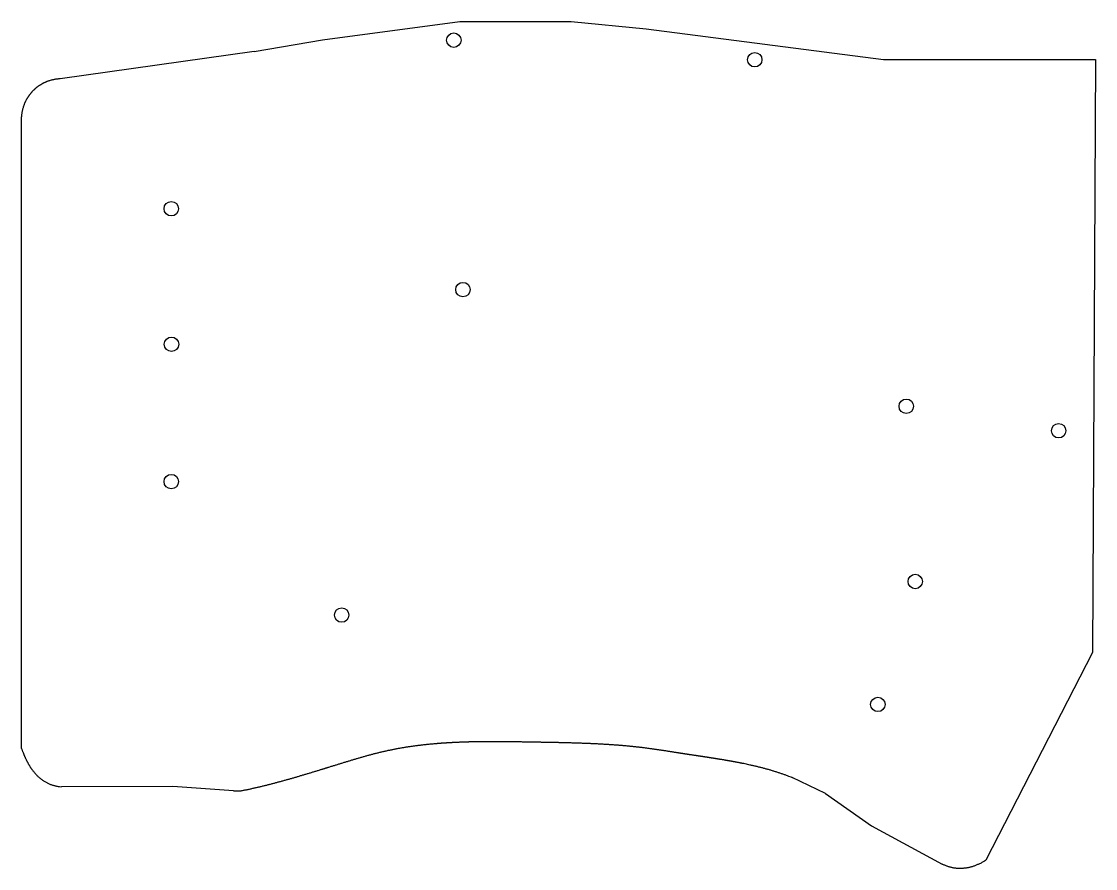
# Model space of a CAD drawing. Extents: x 423 to 557, y -177 to -71.
import ezdxf

# ---------------------------------------------------------------- set-up
doc = ezdxf.new("R2010")
doc.units = 0
doc.layers.add('BLACK', color=7, linetype='CONTINUOUS')

msp = doc.modelspace()

# ---------------------------------------------------------------- linework, layer by layer
at = {"layer": 'BLACK', "linetype": 'CONTINUOUS'}
for p, q in [((460.085, -73.200444), (477.25, -70.930445)), ((477.25, -70.930445), (491.15, -70.930445)), ((491.15, -70.930445), (500.51, -71.840445)), ((500.51, -71.840445), (530.13, -75.670445)), ((451.56, -74.660445), (460.085, -73.200444)), ((451.56, -74.660445), (427.354036, -78.095213)), ((530.13, -75.670445), (556.57, -75.670445)), ((556.57, -75.670445), (556.18, -149.690445)), ((424.594972, -79.047189), (424.553108, -79.078284)), ((424.637406, -79.017022), (424.594972, -79.047189)), ((424.67984, -78.986855), (424.637406, -79.017022)), ((424.722813, -78.957632), (424.67984, -78.986855)), ((424.765786, -78.928409), (424.722813, -78.957632)), ((424.809266, -78.900143), (424.765786, -78.928409)), ((424.852746, -78.871877), (424.809266, -78.900143)), ((424.896702, -78.84458), (424.852746, -78.871877)), ((424.940658, -78.817283), (424.896702, -78.84458)), ((424.985059, -78.790966), (424.940658, -78.817283)), ((425.029459, -78.764649), (424.985059, -78.790966)), ((425.074271, -78.739322), (425.029459, -78.764649)), ((425.119083, -78.713995), (425.074271, -78.739322)), ((425.164275, -78.689665), (425.119083, -78.713995)), ((425.209466, -78.665336), (425.164275, -78.689665)), ((425.255005, -78.64201), (425.209466, -78.665336)), ((425.300543, -78.618685), (425.255005, -78.64201)), ((425.346396, -78.596369), (425.300543, -78.618685)), ((425.392249, -78.574053), (425.346396, -78.596369)), ((425.438385, -78.55275), (425.392249, -78.574053)), ((425.48452, -78.531448), (425.438385, -78.55275)), ((425.530905, -78.511161), (425.48452, -78.531448)), ((425.577289, -78.490875), (425.530905, -78.511161)), ((425.623892, -78.471605), (425.577289, -78.490875)), ((425.670494, -78.452336), (425.623892, -78.471605)), ((425.717282, -78.434084), (425.670494, -78.452336)), ((425.764069, -78.415832), (425.717282, -78.434084)), ((425.811011, -78.398596), (425.764069, -78.415832)), ((425.857952, -78.38136), (425.811011, -78.398596)), ((425.95208, -78.348915), (425.857952, -78.38136)), ((426.046391, -78.318489), (425.95208, -78.348915)), ((426.140823, -78.290072), (426.046391, -78.318489)), ((426.235318, -78.263652), (426.140823, -78.290072)), ((426.329815, -78.239215), (426.235318, -78.263652)), ((426.424258, -78.216744), (426.329815, -78.239215)), ((426.518591, -78.19622), (426.424258, -78.216744)), ((426.612757, -78.177624), (426.518591, -78.19622)), ((426.706705, -78.160933), (426.612757, -78.177624)), ((426.800381, -78.146122), (426.706705, -78.160933)), ((426.893735, -78.133167), (426.800381, -78.146122)), ((426.98672, -78.122039), (426.893735, -78.133167)), ((427.079286, -78.11271), (426.98672, -78.122039)), ((427.17139, -78.105151), (427.079286, -78.11271)), ((427.262987, -78.099329), (427.17139, -78.105151)), ((427.354036, -78.095213), (427.262987, -78.099329)), ((423.314245, -80.410378), (423.286948, -80.454334)), ((423.342511, -80.366898), (423.314245, -80.410378)), ((423.370777, -80.323418), (423.342511, -80.366898)), ((423.4, -80.280445), (423.370777, -80.323418)), ((423.429223, -80.237472), (423.4, -80.280445)), ((423.45939, -80.195038), (423.429223, -80.237472)), ((423.489557, -80.152604), (423.45939, -80.195038)), ((423.520653, -80.110739), (423.489557, -80.152604)), ((423.551748, -80.068875), (423.520653, -80.110739)), ((423.583757, -80.027609), (423.551748, -80.068875)), ((423.615765, -79.986344), (423.583757, -80.027609)), ((423.648668, -79.945708), (423.615765, -79.986344)), ((423.681571, -79.905072), (423.648668, -79.945708)), ((423.715351, -79.865094), (423.681571, -79.905072)), ((423.749131, -79.825116), (423.715351, -79.865094)), ((423.783767, -79.785824), (423.749131, -79.825116)), ((423.818403, -79.746532), (423.783767, -79.785824)), ((423.853875, -79.707953), (423.818403, -79.746532)), ((423.889346, -79.669374), (423.853875, -79.707953)), ((423.925631, -79.631535), (423.889346, -79.669374)), ((423.961915, -79.593696), (423.925631, -79.631535)), ((423.99899, -79.556621), (423.961915, -79.593696)), ((424.036064, -79.519547), (423.99899, -79.556621)), ((424.073903, -79.483262), (424.036064, -79.519547)), ((424.111742, -79.446978), (424.073903, -79.483262)), ((424.150321, -79.411506), (424.111742, -79.446978)), ((424.1889, -79.376035), (424.150321, -79.411506)), ((424.228192, -79.341399), (424.1889, -79.376035)), ((424.267484, -79.306763), (424.228192, -79.341399)), ((424.307462, -79.272983), (424.267484, -79.306763)), ((424.34744, -79.239203), (424.307462, -79.272983)), ((424.388076, -79.2063), (424.34744, -79.239203)), ((424.428712, -79.173397), (424.388076, -79.2063)), ((424.469978, -79.141388), (424.428712, -79.173397)), ((424.511243, -79.10938), (424.469978, -79.141388)), ((424.553108, -79.078284), (424.511243, -79.10938)), ((422.73244, -81.698455), (422.70602, -81.79295)), ((422.760857, -81.604023), (422.73244, -81.698455)), ((422.791283, -81.509712), (422.760857, -81.604023)), ((422.823728, -81.415584), (422.791283, -81.509712)), ((422.840964, -81.368642), (422.823728, -81.415584)), ((422.8582, -81.321701), (422.840964, -81.368642)), ((422.876452, -81.274913), (422.8582, -81.321701)), ((422.894704, -81.228126), (422.876452, -81.274913)), ((422.913974, -81.181523), (422.894704, -81.228126)), ((422.933243, -81.134921), (422.913974, -81.181523)), ((422.95353, -81.088536), (422.933243, -81.134921)), ((422.973816, -81.042152), (422.95353, -81.088536)), ((422.995119, -80.996016), (422.973816, -81.042152)), ((423.016421, -80.949881), (422.995119, -80.996016)), ((423.038737, -80.904028), (423.016421, -80.949881)), ((423.061053, -80.858175), (423.038737, -80.904028)), ((423.084379, -80.812636), (423.061053, -80.858175)), ((423.107704, -80.767098), (423.084379, -80.812636)), ((423.132034, -80.721906), (423.107704, -80.767098)), ((423.156363, -80.676715), (423.132034, -80.721906)), ((423.18169, -80.631903), (423.156363, -80.676715)), ((423.207017, -80.587091), (423.18169, -80.631903)), ((423.233334, -80.54269), (423.207017, -80.587091)), ((423.259651, -80.49829), (423.233334, -80.54269)), ((423.286948, -80.454334), (423.259651, -80.49829)), ((422.547519, -82.729022), (422.541697, -82.820619)), ((422.559255, -161.662302), (422.541697, -82.820619)), ((422.555078, -82.636918), (422.547519, -82.729022)), ((422.564407, -82.544352), (422.555078, -82.636918)), ((422.575535, -82.451367), (422.564407, -82.544352)), ((422.58849, -82.358013), (422.575535, -82.451367)), ((422.603301, -82.264337), (422.58849, -82.358013)), ((422.619992, -82.170389), (422.603301, -82.264337)), ((422.638588, -82.076223), (422.619992, -82.170389)), ((422.659112, -81.98189), (422.638588, -82.076223)), ((422.681583, -81.887447), (422.659112, -81.98189)), ((422.70602, -81.79295), (422.681583, -81.887447)), ((556.18, -149.690445), (542.889269, -175.587212)), ((477.274167, -160.834027), (477.324211, -160.832017)), ((477.324211, -160.832017), (477.374259, -160.830074)), ((477.374259, -160.830074), (477.424309, -160.828131)), ((477.424309, -160.828131), (477.474359, -160.826249)), ((477.474359, -160.826249), (477.524411, -160.824364)), ((477.524411, -160.824364), (477.574462, -160.822542)), ((477.574462, -160.822542), (477.624517, -160.820723)), ((477.624517, -160.820723), (477.674572, -160.818962)), ((477.674572, -160.818962), (477.724629, -160.8172)), ((477.724629, -160.8172), (477.774686, -160.8155)), ((477.774686, -160.8155), (477.824743, -160.813798)), ((477.824743, -160.813798), (477.874804, -160.812157)), ((477.874804, -160.812157), (477.924863, -160.810518)), ((477.924863, -160.810518), (477.974925, -160.808931)), ((477.974925, -160.808931), (478.024985, -160.80735)), ((478.024985, -160.80735), (478.075049, -160.805823)), ((478.075049, -160.805823), (478.125112, -160.804301)), ((478.125112, -160.804301), (478.175174, -160.802831)), ((478.175174, -160.802831), (478.225238, -160.801365)), ((478.225238, -160.801365), (478.275302, -160.799951)), ((478.275302, -160.799951), (478.325367, -160.798543)), ((478.325367, -160.798543), (478.375431, -160.797185)), ((478.375431, -160.797185), (478.425497, -160.795833)), ((478.425497, -160.795833), (478.475562, -160.79453)), ((478.475562, -160.79453), (478.525626, -160.79323)), ((478.525626, -160.79323), (478.575692, -160.791984)), ((478.575692, -160.791984), (478.625757, -160.790739)), ((478.625757, -160.790739), (478.675823, -160.789548)), ((478.675823, -160.789548), (478.725886, -160.788356)), ((478.725886, -160.788356), (478.77595, -160.787221)), ((478.77595, -160.787221), (478.826013, -160.786077)), ((478.826013, -160.786077), (478.876078, -160.784994)), ((478.876078, -160.784994), (478.926141, -160.783907)), ((478.926141, -160.783907), (478.976203, -160.782873)), ((478.976203, -160.782873), (479.026265, -160.781841)), ((479.026265, -160.781841), (479.076325, -160.780858)), ((479.076325, -160.780858), (479.126386, -160.779876)), ((479.126386, -160.779876), (479.176446, -160.778943)), ((479.176446, -160.778943), (479.226504, -160.778013)), ((479.226504, -160.778013), (479.27656, -160.77713)), ((479.27656, -160.77713), (479.326619, -160.776249)), ((479.326619, -160.776249), (479.376674, -160.775414)), ((479.376674, -160.775414), (479.426729, -160.774583)), ((479.426729, -160.774583), (479.476783, -160.773798)), ((479.476783, -160.773798), (479.526833, -160.773012)), ((479.526833, -160.773012), (479.576885, -160.77228)), ((479.576885, -160.77228), (479.626936, -160.771542)), ((479.626936, -160.771542), (479.676982, -160.770852)), ((479.676982, -160.770852), (479.727029, -160.770167)), ((479.727029, -160.770167), (479.777073, -160.769522)), ((479.777073, -160.769522), (479.827119, -160.768879)), ((479.827119, -160.768879), (479.877159, -160.768284)), ((479.877159, -160.768284), (479.927198, -160.76769)), ((479.927198, -160.76769), (479.977235, -160.767135)), ((479.977235, -160.767135), (480.027271, -160.766584)), ((480.027271, -160.766584), (480.077306, -160.766077)), ((480.077306, -160.766077), (480.127337, -160.76557)), ((480.127337, -160.76557), (480.177365, -160.765109)), ((480.177365, -160.765109), (480.227394, -160.764647)), ((480.227394, -160.764647), (480.277418, -160.764227)), ((480.277418, -160.764227), (480.327443, -160.763807)), ((480.327443, -160.763807), (480.377463, -160.763428)), ((480.377463, -160.763428), (480.42748, -160.763053)), ((480.42748, -160.763053), (480.477495, -160.762718)), ((480.477495, -160.762718), (480.527509, -160.762384)), ((480.527509, -160.762384), (480.577519, -160.762093)), ((480.577519, -160.762093), (480.627528, -160.761797)), ((480.627528, -160.761797), (480.677531, -160.761544)), ((480.677531, -160.761544), (480.727535, -160.761292)), ((480.727535, -160.761292), (480.827529, -160.760867)), ((480.827529, -160.760867), (480.927513, -160.760519)), ((480.927513, -160.760519), (481.027484, -160.760246)), ((481.027484, -160.760246), (481.12744, -160.760055)), ((481.12744, -160.760055), (481.227384, -160.759932)), ((481.227384, -160.759932), (481.327314, -160.759886)), ((481.327314, -160.759886), (481.427227, -160.759914)), ((481.427227, -160.759914), (481.527126, -160.760005)), ((481.527126, -160.760005), (481.62701, -160.760172)), ((481.62701, -160.760172), (481.726878, -160.760401)), ((481.726878, -160.760401), (481.826733, -160.760702)), ((481.826733, -160.760702), (481.92657, -160.761067)), ((481.92657, -160.761067), (482.026396, -160.761492)), ((482.026396, -160.761492), (482.126209, -160.761981)), ((482.126209, -160.761981), (482.226006, -160.762533)), ((482.226006, -160.762533), (482.325795, -160.763138)), ((482.325795, -160.763138), (482.425569, -160.763807)), ((482.425569, -160.763807), (482.525335, -160.764526)), ((482.525335, -160.764526), (482.625085, -160.765302)), ((482.625085, -160.765302), (482.724829, -160.766132)), ((482.724829, -160.766132), (482.82456, -160.767014)), ((482.82456, -160.767014), (482.924284, -160.767944)), ((482.924284, -160.767944), (483.023997, -160.768925)), ((483.023997, -160.768925), (483.123703, -160.769954)), ((483.123703, -160.769954), (483.223401, -160.771025)), ((483.223401, -160.771025), (483.323091, -160.772142)), ((483.323091, -160.772142), (483.422773, -160.773305)), ((483.422773, -160.773305), (483.52245, -160.774506)), ((483.52245, -160.774506), (483.62212, -160.775747)), ((483.62212, -160.775747), (483.721788, -160.777028)), ((483.721788, -160.777028), (483.821444, -160.778346)), ((483.821444, -160.778346), (483.9211, -160.779703)), ((483.9211, -160.779703), (484.020752, -160.781087)), ((484.020752, -160.781087), (484.120399, -160.782508)), ((484.120399, -160.782508), (484.220042, -160.783963)), ((484.220042, -160.783963), (484.319684, -160.785439)), ((484.319684, -160.785439), (484.419327, -160.786951)), ((484.419327, -160.786951), (484.518964, -160.788488)), ((484.518964, -160.788488), (484.6186, -160.79005)), ((484.6186, -160.79005), (484.718237, -160.791638)), ((484.718237, -160.791638), (484.817874, -160.793248)), ((484.817874, -160.793248), (484.91751, -160.794873)), ((484.91751, -160.794873), (485.017149, -160.796525)), ((485.017149, -160.796525), (485.116785, -160.798192)), ((485.116785, -160.798192), (485.216426, -160.799877)), ((485.216426, -160.799877), (485.316069, -160.801579)), ((485.316069, -160.801579), (485.415713, -160.803289)), ((485.415713, -160.803289), (485.515362, -160.805015)), ((485.515362, -160.805015), (485.615013, -160.806755)), ((485.615013, -160.806755), (485.71467, -160.808498)), ((485.71467, -160.808498), (485.814331, -160.810252)), ((485.814331, -160.810252), (485.913998, -160.812015)), ((485.913998, -160.812015), (486.01367, -160.813778)), ((486.01367, -160.813778), (486.11335, -160.815548)), ((486.11335, -160.815548), (486.213032, -160.817319)), ((486.213032, -160.817319), (486.312724, -160.819091)), ((486.312724, -160.819091), (486.412422, -160.820864)), ((486.412422, -160.820864), (486.51213, -160.822631)), ((486.51213, -160.822631), (486.611847, -160.824399)), ((486.611847, -160.824399), (486.71157, -160.826157)), ((486.71157, -160.826157), (486.811304, -160.827919)), ((486.811304, -160.827919), (486.911044, -160.829678)), ((486.911044, -160.829678), (487.010792, -160.831437)), ((487.010792, -160.831437), (487.11055, -160.833199)), ((487.11055, -160.833199), (487.210313, -160.834962)), ((422.559255, -161.662302), (422.580122, -161.723016)), ((422.580122, -161.723016), (422.601332, -161.782956)), ((422.601332, -161.782956), (422.622538, -161.842897)), ((422.622538, -161.842897), (422.644087, -161.902065)), ((422.644087, -161.902065), (422.665635, -161.961233)), ((422.665635, -161.961233), (422.687521, -162.019629)), ((422.687521, -162.019629), (422.709408, -162.078025)), ((422.709408, -162.078025), (422.731635, -162.135647)), ((422.731635, -162.135647), (422.75386, -162.193269)), ((466.949796, -162.193819), (467.046427, -162.169689)), ((467.046427, -162.169689), (467.143102, -162.145773)), ((467.143102, -162.145773), (467.239829, -162.122084)), ((467.239829, -162.122084), (467.336607, -162.098624)), ((467.336607, -162.098624), (467.433436, -162.075402)), ((467.433436, -162.075402), (467.53032, -162.052413)), ((467.53032, -162.052413), (467.627256, -162.02967)), ((467.627256, -162.02967), (467.724249, -162.007178)), ((467.724249, -162.007178), (467.8213, -161.984932)), ((467.8213, -161.984932), (467.918408, -161.962944)), ((467.918408, -161.962944), (468.015567, -161.941204)), ((468.015567, -161.941204), (468.112788, -161.919718)), ((468.112788, -161.919718), (468.210059, -161.898483)), ((468.210059, -161.898483), (468.307386, -161.877491)), ((468.307386, -161.877491), (468.404767, -161.856748)), ((468.404767, -161.856748), (468.502203, -161.83625)), ((468.502203, -161.83625), (468.59969, -161.815994)), ((468.59969, -161.815994), (468.697229, -161.795983)), ((468.697229, -161.795983), (468.794821, -161.776215)), ((468.794821, -161.776215), (468.892464, -161.756683)), ((468.892464, -161.756683), (468.990159, -161.737394)), ((468.990159, -161.737394), (469.087902, -161.718339)), ((469.087902, -161.718339), (469.185698, -161.699519)), ((469.185698, -161.699519), (469.283541, -161.680933)), ((469.283541, -161.680933), (469.381432, -161.662579)), ((469.381432, -161.662579), (469.479376, -161.644463)), ((469.479376, -161.644463), (469.577361, -161.626572)), ((469.577361, -161.626572), (469.675396, -161.608914)), ((469.675396, -161.608914), (469.773479, -161.591482)), ((469.773479, -161.591482), (469.871607, -161.574276)), ((469.871607, -161.574276), (469.969779, -161.557296)), ((469.969779, -161.557296), (470.067999, -161.540545)), ((470.067999, -161.540545), (470.166261, -161.524008)), ((470.166261, -161.524008), (470.264569, -161.507696)), ((470.264569, -161.507696), (470.362919, -161.491603)), ((470.362919, -161.491603), (470.461312, -161.475729)), ((470.461312, -161.475729), (470.559748, -161.460076)), ((470.559748, -161.460076), (470.658228, -161.444633)), ((470.658228, -161.444633), (470.756747, -161.429406)), ((470.756747, -161.429406), (470.855306, -161.414394)), ((470.855306, -161.414394), (470.953906, -161.399593)), ((470.953906, -161.399593), (471.052547, -161.385006)), ((471.052547, -161.385006), (471.151226, -161.370623)), ((471.151226, -161.370623), (471.249945, -161.356449)), ((471.249945, -161.356449), (471.348704, -161.342481)), ((471.348704, -161.342481), (471.447496, -161.32872)), ((471.447496, -161.32872), (471.546327, -161.315165)), ((471.546327, -161.315165), (471.645197, -161.301806)), ((471.645197, -161.301806), (471.744099, -161.288653)), ((471.744099, -161.288653), (471.84304, -161.275699)), ((471.84304, -161.275699), (471.942014, -161.262945)), ((471.942014, -161.262945), (472.041024, -161.250386)), ((472.041024, -161.250386), (472.140067, -161.238023)), ((472.140067, -161.238023), (472.239147, -161.225856)), ((472.239147, -161.225856), (472.338253, -161.213879)), ((472.338253, -161.213879), (472.437397, -161.202096)), ((472.437397, -161.202096), (472.536572, -161.190504)), ((472.536572, -161.190504), (472.635778, -161.179103)), ((472.635778, -161.179103), (472.735015, -161.167889)), ((472.735015, -161.167889), (472.834282, -161.156861)), ((472.834282, -161.156861), (472.933578, -161.146014)), ((472.933578, -161.146014), (473.032905, -161.135359)), ((473.032905, -161.135359), (473.13226, -161.124878)), ((473.13226, -161.124878), (473.231642, -161.114583)), ((473.231642, -161.114583), (473.331054, -161.104468)), ((473.331054, -161.104468), (473.430492, -161.09453)), ((473.430492, -161.09453), (473.529956, -161.084773)), ((473.529956, -161.084773), (473.629448, -161.075188)), ((473.629448, -161.075188), (473.728965, -161.065776)), ((473.728965, -161.065776), (473.828506, -161.056539)), ((473.828506, -161.056539), (473.928073, -161.047474)), ((473.928073, -161.047474), (474.027663, -161.03858)), ((474.027663, -161.03858), (474.127277, -161.029855)), ((474.127277, -161.029855), (474.177096, -161.025576)), ((474.177096, -161.025576), (474.226914, -161.021301)), ((474.226914, -161.021301), (474.276745, -161.017106)), ((474.276745, -161.017106), (474.326574, -161.012911)), ((474.326574, -161.012911), (474.376414, -161.008794)), ((474.376414, -161.008794), (474.426255, -161.004683)), ((474.426255, -161.004683), (474.476106, -161.000652)), ((474.476106, -161.000652), (474.52596, -160.996621)), ((474.52596, -160.996621), (474.575821, -160.992673)), ((474.575821, -160.992673), (474.625683, -160.988721)), ((474.625683, -160.988721), (474.675553, -160.984853)), ((474.675553, -160.984853), (474.725426, -160.980987)), ((474.725426, -160.980987), (474.77531, -160.977198)), ((474.77531, -160.977198), (474.825191, -160.97341)), ((474.825191, -160.97341), (474.875081, -160.969697)), ((474.875081, -160.969697), (474.924973, -160.965988)), ((474.924973, -160.965988), (474.974874, -160.962357)), ((474.974874, -160.962357), (475.024775, -160.958727)), ((475.024775, -160.958727), (475.074686, -160.955173)), ((475.074686, -160.955173), (475.124597, -160.951621)), ((475.124597, -160.951621), (475.174516, -160.948143)), ((475.174516, -160.948143), (475.224434, -160.944667)), ((475.224434, -160.944667), (475.274365, -160.941268)), ((475.274365, -160.941268), (475.324292, -160.937869)), ((475.324292, -160.937869), (475.374227, -160.934546)), ((475.374227, -160.934546), (475.424162, -160.931222)), ((475.424162, -160.931222), (475.474106, -160.927975)), ((475.474106, -160.927975), (475.524051, -160.924727)), ((475.524051, -160.924727), (475.574003, -160.921553)), ((475.574003, -160.921553), (475.623955, -160.918383)), ((475.623955, -160.918383), (475.673914, -160.91528)), ((475.673914, -160.91528), (475.723873, -160.912181)), ((475.723873, -160.912181), (475.773841, -160.909155)), ((475.773841, -160.909155), (475.823809, -160.906131)), ((475.823809, -160.906131), (475.873781, -160.903176)), ((475.873781, -160.903176), (475.923756, -160.900221)), ((475.923756, -160.900221), (475.973737, -160.897337)), ((475.973737, -160.897337), (476.023717, -160.894458)), ((476.023717, -160.894458), (476.073705, -160.891647)), ((476.073705, -160.891647), (476.123692, -160.888836)), ((476.123692, -160.888836), (476.173685, -160.886096)), ((476.173685, -160.886096), (476.223679, -160.883357)), ((476.223679, -160.883357), (476.273679, -160.880688)), ((476.273679, -160.880688), (476.323678, -160.878019)), ((476.323678, -160.878019), (476.373682, -160.875421)), ((476.373682, -160.875421), (476.423687, -160.872815)), ((476.423687, -160.872815), (476.473698, -160.870285)), ((476.473698, -160.870285), (476.52371, -160.867752)), ((476.52371, -160.867752), (476.573727, -160.865288)), ((476.573727, -160.865288), (476.623742, -160.862824)), ((476.623742, -160.862824), (476.673764, -160.86043)), ((476.673764, -160.86043), (476.723783, -160.858031)), ((476.723783, -160.858031), (476.773809, -160.8557)), ((476.773809, -160.8557), (476.823834, -160.853371)), ((476.823834, -160.853371), (476.873863, -160.851106)), ((476.873863, -160.851106), (476.923893, -160.848841)), ((476.923893, -160.848841), (476.973928, -160.846643)), ((476.973928, -160.846643), (477.023962, -160.844443)), ((477.023962, -160.844443), (477.074, -160.84231)), ((477.074, -160.84231), (477.12404, -160.840175)), ((477.12404, -160.840175), (477.174081, -160.838103)), ((477.174081, -160.838103), (477.224122, -160.836034)), ((477.224122, -160.836034), (477.274167, -160.834027)), ((487.210313, -160.834962), (487.310083, -160.83673)), ((487.310083, -160.83673), (487.409861, -160.838502)), ((487.409861, -160.838502), (487.509648, -160.840283)), ((487.509648, -160.840283), (487.609438, -160.842069)), ((487.609438, -160.842069), (487.709233, -160.843863)), ((487.709233, -160.843863), (487.809037, -160.845668)), ((487.809037, -160.845668), (487.908844, -160.84748)), ((487.908844, -160.84748), (488.008659, -160.849306)), ((488.008659, -160.849306), (488.10848, -160.851148)), ((488.10848, -160.851148), (488.208304, -160.853002)), ((488.208304, -160.853002), (488.308134, -160.854873)), ((488.308134, -160.854873), (488.407968, -160.856759)), ((488.407968, -160.856759), (488.507805, -160.858663)), ((488.507805, -160.858663), (488.607648, -160.860589)), ((488.607648, -160.860589), (488.707494, -160.862531)), ((488.707494, -160.862531), (488.807346, -160.864497)), ((488.807346, -160.864497), (488.907198, -160.866486)), ((488.907198, -160.866486), (489.007055, -160.868498)), ((489.007055, -160.868498), (489.106915, -160.870536)), ((489.106915, -160.870536), (489.206776, -160.872601)), ((489.206776, -160.872601), (489.306641, -160.874687)), ((489.306641, -160.874687), (489.406508, -160.876806)), ((489.406508, -160.876806), (489.506376, -160.878956)), ((489.506376, -160.878956), (489.606249, -160.881138)), ((489.606249, -160.881138), (489.706122, -160.883347)), ((489.706122, -160.883347), (489.805997, -160.885592)), ((489.805997, -160.885592), (489.90587, -160.887871)), ((489.90587, -160.887871), (490.005745, -160.890184)), ((490.005745, -160.890184), (490.105623, -160.892539)), ((490.105623, -160.892539), (490.2055, -160.894925)), ((490.2055, -160.894925), (490.305376, -160.897357)), ((490.305376, -160.897357), (490.405253, -160.899822)), ((490.405253, -160.899822), (490.50513, -160.902335)), ((490.50513, -160.902335), (490.605006, -160.904886)), ((490.605006, -160.904886), (490.70488, -160.907484)), ((490.70488, -160.907484), (490.804756, -160.910124)), ((490.804756, -160.910124), (490.904629, -160.912813)), ((490.904629, -160.912813), (491.004499, -160.915547)), ((491.004499, -160.915547), (491.10437, -160.91833)), ((491.10437, -160.91833), (491.204236, -160.921166)), ((491.204236, -160.921166), (491.304106, -160.924048)), ((491.304106, -160.924048), (491.403966, -160.926984)), ((491.403966, -160.926984), (491.503829, -160.929975)), ((491.503829, -160.929975), (491.603686, -160.933019)), ((491.603686, -160.933019), (491.70354, -160.936115)), ((491.70354, -160.936115), (491.803391, -160.939273)), ((491.803391, -160.939273), (491.90324, -160.942486)), ((491.90324, -160.942486), (492.003084, -160.94576)), ((492.003084, -160.94576), (492.102925, -160.949092)), ((492.102925, -160.949092), (492.202758, -160.952487)), ((492.202758, -160.952487), (492.302591, -160.955946)), ((492.302591, -160.955946), (492.402418, -160.959467)), ((492.402418, -160.959467), (492.502239, -160.963052)), ((492.502239, -160.963052), (492.602057, -160.966704)), ((492.602057, -160.966704), (492.701867, -160.970423)), ((492.701867, -160.970423), (492.801673, -160.974215)), ((492.801673, -160.974215), (492.901472, -160.97807)), ((492.901472, -160.97807), (493.001264, -160.981997)), ((493.001264, -160.981997), (493.101053, -160.986)), ((493.101053, -160.986), (493.200833, -160.990073)), ((493.200833, -160.990073), (493.300608, -160.994222)), ((493.300608, -160.994222), (493.400373, -160.998445)), ((493.400373, -160.998445), (493.500135, -161.002745)), ((493.500135, -161.002745), (493.599885, -161.007124)), ((493.599885, -161.007124), (493.699628, -161.01158)), ((493.699628, -161.01158), (493.799364, -161.016118)), ((493.799364, -161.016118), (493.899093, -161.020739)), ((493.899093, -161.020739), (493.998813, -161.025442)), ((493.998813, -161.025442), (494.098524, -161.030226)), ((494.098524, -161.030226), (494.198226, -161.035096)), ((494.198226, -161.035096), (494.297919, -161.040053)), ((494.297919, -161.040053), (494.397601, -161.045097)), ((494.397601, -161.045097), (494.497274, -161.050231)), ((494.497274, -161.050231), (494.596939, -161.055452)), ((494.596939, -161.055452), (494.696593, -161.060763)), ((494.696593, -161.060763), (494.796237, -161.066172)), ((494.796237, -161.066172), (494.895869, -161.071668)), ((494.895869, -161.071668), (494.995491, -161.077259)), ((494.995491, -161.077259), (495.095102, -161.082949)), ((495.095102, -161.082949), (495.194704, -161.088733)), ((495.194704, -161.088733), (495.294292, -161.094617)), ((495.294292, -161.094617), (495.393869, -161.100599)), ((495.393869, -161.100599), (495.493434, -161.106683)), ((495.493434, -161.106683), (495.592986, -161.112864)), ((495.592986, -161.112864), (495.692527, -161.119151)), ((495.692527, -161.119151), (495.792057, -161.125541)), ((495.792057, -161.125541), (495.891569, -161.132035)), ((495.891569, -161.132035), (495.99107, -161.138636)), ((495.99107, -161.138636), (496.090559, -161.145347)), ((496.090559, -161.145347), (496.190035, -161.152162)), ((496.190035, -161.152162), (496.289495, -161.159089)), ((496.289495, -161.159089), (496.388942, -161.166127)), ((496.388942, -161.166127), (496.488373, -161.173276)), ((496.488373, -161.173276), (496.587793, -161.180539)), ((496.587793, -161.180539), (496.687196, -161.187915)), ((496.687196, -161.187915), (496.985317, -161.210743)), ((496.985317, -161.210743), (497.084659, -161.218592)), ((497.084659, -161.218592), (497.183986, -161.226557)), ((497.183986, -161.226557), (497.283295, -161.234646)), ((497.283295, -161.234646), (497.38259, -161.242858)), ((497.38259, -161.242858), (497.481867, -161.251192)), ((497.481867, -161.251192), (497.581127, -161.25965)), ((497.581127, -161.25965), (497.680371, -161.268236)), ((497.680371, -161.268236), (497.779595, -161.276949)), ((497.779595, -161.276949), (497.878805, -161.285789)), ((497.878805, -161.285789), (497.977996, -161.29476)), ((497.977996, -161.29476), (498.07717, -161.303862)), ((498.07717, -161.303862), (498.176324, -161.313096)), ((498.176324, -161.313096), (498.275461, -161.322463)), ((498.275461, -161.322463), (498.374577, -161.331963)), ((498.374577, -161.331963), (498.473676, -161.341601)), ((498.473676, -161.341601), (498.572755, -161.351376)), ((498.572755, -161.351376), (498.671817, -161.361285)), ((498.671817, -161.361285), (498.770856, -161.371337)), ((498.770856, -161.371337), (498.869877, -161.381529)), ((498.869877, -161.381529), (498.968878, -161.39186)), ((498.968878, -161.39186), (499.067857, -161.402335)), ((499.067857, -161.402335), (499.166817, -161.412957)), ((499.166817, -161.412957), (499.265755, -161.423716)), ((499.265755, -161.423716), (499.364674, -161.434627)), ((499.364674, -161.434627), (499.463572, -161.445687)), ((499.463572, -161.445687), (499.562446, -161.45689)), ((499.562446, -161.45689), (499.661301, -161.468244)), ((499.661301, -161.468244), (499.760133, -161.479753)), ((499.760133, -161.479753), (499.85894, -161.491409)), ((499.85894, -161.491409), (499.957729, -161.503224)), ((499.957729, -161.503224), (500.056493, -161.515185)), ((500.056493, -161.515185), (500.155233, -161.527307)), ((500.155233, -161.527307), (500.253953, -161.539585)), ((500.253953, -161.539585), (500.352647, -161.552021)), ((500.352647, -161.552021), (500.45132, -161.564616)), ((500.45132, -161.564616), (500.549967, -161.577367)), ((500.549967, -161.577367), (500.648595, -161.590273)), ((500.648595, -161.590273), (500.747201, -161.603328)), ((500.747201, -161.603328), (500.845788, -161.616532)), ((500.845788, -161.616532), (500.944361, -161.629867)), ((500.944361, -161.629867), (501.042912, -161.643343)), ((501.042912, -161.643343), (501.14145, -161.65695)), ((501.14145, -161.65695), (501.239976, -161.670685)), ((501.239976, -161.670685), (501.338489, -161.684542)), ((501.338489, -161.684542), (501.436991, -161.698516)), ((501.436991, -161.698516), (501.535484, -161.712605)), ((501.535484, -161.712605), (501.633967, -161.726803)), ((501.633967, -161.726803), (501.732446, -161.741105)), ((501.732446, -161.741105), (501.830919, -161.755511)), ((501.830919, -161.755511), (501.929387, -161.770012)), ((501.929387, -161.770012), (502.027854, -161.784602)), ((502.027854, -161.784602), (502.126318, -161.799282)), ((502.126318, -161.799282), (502.224783, -161.814047)), ((502.224783, -161.814047), (502.32325, -161.828886)), ((502.32325, -161.828886), (502.421719, -161.843801)), ((502.421719, -161.843801), (502.520193, -161.858786)), ((502.520193, -161.858786), (502.618672, -161.873837)), ((502.618672, -161.873837), (502.717159, -161.888948)), ((502.717159, -161.888948), (502.815653, -161.904118)), ((502.815653, -161.904118), (502.914159, -161.919338)), ((502.914159, -161.919338), (503.012673, -161.934608)), ((503.012673, -161.934608), (503.111201, -161.94992)), ((503.111201, -161.94992), (503.209743, -161.965272)), ((503.209743, -161.965272), (503.308299, -161.980655)), ((503.308299, -161.980655), (503.406872, -161.996073)), ((503.406872, -161.996073), (503.505464, -162.011517)), ((503.505464, -162.011517), (503.604076, -162.026976)), ((503.604076, -162.026976), (503.702707, -162.04246)), ((503.702707, -162.04246), (503.801361, -162.057951)), ((503.801361, -162.057951), (503.900037, -162.073451)), ((503.900037, -162.073451), (503.998738, -162.088958)), ((503.998738, -162.088958), (504.097466, -162.104465)), ((504.097466, -162.104465), (504.196222, -162.119965)), ((504.196222, -162.119965), (504.295005, -162.135453)), ((504.295005, -162.135453), (504.344413, -162.143193)), ((504.344413, -162.143193), (504.39382, -162.150929)), ((504.39382, -162.150929), (504.443241, -162.158662)), ((504.443241, -162.158662), (504.492666, -162.166389)), ((504.492666, -162.166389), (504.542105, -162.174108)), ((504.542105, -162.174108), (504.591545, -162.181825)), ((422.75386, -162.193269), (422.776428, -162.250121)), ((422.776428, -162.250121), (422.798994, -162.306972)), ((422.798994, -162.306972), (422.821898, -162.363051)), ((422.821898, -162.363051), (422.844806, -162.41913)), ((422.844806, -162.41913), (422.86805, -162.474434)), ((422.86805, -162.474434), (422.891295, -162.52974)), ((422.891295, -162.52974), (422.914879, -162.584274)), ((422.914879, -162.584274), (422.938466, -162.638807)), ((422.938466, -162.638807), (422.96239, -162.692568)), ((422.96239, -162.692568), (422.986315, -162.74633)), ((422.986315, -162.74633), (423.010578, -162.799317)), ((423.010578, -162.799317), (423.034841, -162.852307)), ((423.034841, -162.852307), (423.059445, -162.904522)), ((423.059445, -162.904522), (423.084048, -162.956737)), ((423.084048, -162.956737), (423.108991, -163.008183)), ((423.108991, -163.008183), (423.133934, -163.059626)), ((423.133934, -163.059626), (423.159217, -163.110299)), ((423.159217, -163.110299), (423.184499, -163.160969)), ((423.184499, -163.160969), (423.210121, -163.210867)), ((423.210121, -163.210867), (423.235743, -163.260765)), ((423.235743, -163.260765), (423.261704, -163.309892)), ((423.261704, -163.309892), (423.287667, -163.359018)), ((423.287667, -163.359018), (423.313968, -163.407373)), ((423.313968, -163.407373), (423.340269, -163.455725)), ((423.340269, -163.455725), (423.36691, -163.503307)), ((423.36691, -163.503307), (423.39355, -163.550888)), ((462.34739, -163.520108), (462.442948, -163.490769)), ((462.442948, -163.490769), (462.538512, -163.461453)), ((462.538512, -163.461453), (462.634074, -163.432158)), ((462.634074, -163.432158), (462.729641, -163.40289)), ((462.729641, -163.40289), (462.825213, -163.37365)), ((462.825213, -163.37365), (462.920788, -163.344438)), ((462.920788, -163.344438), (463.016366, -163.315258)), ((463.016366, -163.315258), (463.111949, -163.286111)), ((463.111949, -163.286111), (463.207535, -163.256994)), ((463.207535, -163.256994), (463.303127, -163.227913)), ((463.303127, -163.227913), (463.398724, -163.198871)), ((463.398724, -163.198871), (463.494328, -163.169872)), ((463.494328, -163.169872), (463.589938, -163.140923)), ((463.589938, -163.140923), (463.685557, -163.11202)), ((463.685557, -163.11202), (463.781189, -163.083181)), ((463.781189, -163.083181), (463.87683, -163.054398)), ((463.87683, -163.054398), (463.972482, -163.025682)), ((463.972482, -163.025682), (464.068148, -162.99704)), ((464.068148, -162.99704), (464.163829, -162.96847)), ((464.163829, -162.96847), (464.259528, -162.939983)), ((464.259528, -162.939983), (464.355237, -162.91158)), ((464.355237, -162.91158), (464.450969, -162.883267)), ((464.450969, -162.883267), (464.546716, -162.855047)), ((464.546716, -162.855047), (464.642485, -162.826926)), ((464.642485, -162.826926), (464.738278, -162.798909)), ((464.738278, -162.798909), (464.834088, -162.771003)), ((464.834088, -162.771003), (464.929922, -162.743205)), ((464.929922, -162.743205), (465.025783, -162.715526)), ((465.025783, -162.715526), (465.121667, -162.68797)), ((465.121667, -162.68797), (465.217579, -162.660544)), ((465.217579, -162.660544), (465.313517, -162.633244)), ((465.313517, -162.633244), (465.409486, -162.606085)), ((465.409486, -162.606085), (465.505483, -162.579061)), ((465.505483, -162.579061), (465.601513, -162.552186)), ((465.601513, -162.552186), (465.697574, -162.525461)), ((465.697574, -162.525461), (465.793667, -162.49889)), ((465.793667, -162.49889), (465.889796, -162.47248)), ((465.889796, -162.47248), (465.985959, -162.446233)), ((465.985959, -162.446233), (466.082162, -162.420155)), ((466.082162, -162.420155), (466.1784, -162.394251)), ((466.1784, -162.394251), (466.274677, -162.368523)), ((466.274677, -162.368523), (466.370994, -162.342981)), ((466.370994, -162.342981), (466.467353, -162.317625)), ((466.467353, -162.317625), (466.563753, -162.292464)), ((466.563753, -162.292464), (466.660197, -162.267494)), ((466.660197, -162.267494), (466.756684, -162.242728)), ((466.756684, -162.242728), (466.853218, -162.218168)), ((466.853218, -162.218168), (466.949796, -162.193819)), ((504.591545, -162.181825), (504.641002, -162.189532)), ((504.641002, -162.189532), (504.690457, -162.197234)), ((504.690457, -162.197234), (504.739932, -162.204927)), ((504.739932, -162.204927), (504.789406, -162.212614)), ((504.789406, -162.212614), (504.8389, -162.220286)), ((504.8389, -162.220286), (504.888393, -162.227957)), ((504.888393, -162.227957), (504.937906, -162.235608)), ((504.937906, -162.235608), (504.987418, -162.243262)), ((504.987418, -162.243262), (505.036952, -162.250889)), ((505.036952, -162.250889), (505.086482, -162.258518)), ((505.086482, -162.258518), (505.136032, -162.266129)), ((505.136032, -162.266129), (505.185585, -162.273737)), ((505.185585, -162.273737), (505.235157, -162.281322)), ((505.235157, -162.281322), (505.284724, -162.288909)), ((505.284724, -162.288909), (505.334315, -162.296478)), ((505.334315, -162.296478), (505.383901, -162.304046)), ((505.383901, -162.304046), (505.433509, -162.311598)), ((505.433509, -162.311598), (505.483114, -162.319149)), ((505.483114, -162.319149), (505.532737, -162.326685)), ((505.532737, -162.326685), (505.582361, -162.334222)), ((505.582361, -162.334222), (505.632001, -162.341741)), ((505.632001, -162.341741), (505.681639, -162.349264)), ((505.681639, -162.349264), (505.731292, -162.35677)), ((505.731292, -162.35677), (505.780947, -162.364278)), ((505.780947, -162.364278), (505.830616, -162.371774)), ((505.830616, -162.371774), (505.880286, -162.379271)), ((505.880286, -162.379271), (505.929969, -162.386757)), ((505.929969, -162.386757), (505.979652, -162.394244)), ((505.979652, -162.394244), (506.029348, -162.40172)), ((506.029348, -162.40172), (506.079045, -162.409198)), ((506.079045, -162.409198), (506.128756, -162.416665)), ((506.128756, -162.416665), (506.178464, -162.424138)), ((506.178464, -162.424138), (506.228186, -162.431602)), ((506.228186, -162.431602), (506.277907, -162.439065)), ((506.277907, -162.439065), (506.327641, -162.446525)), ((506.327641, -162.446525), (506.377373, -162.453985)), ((506.377373, -162.453985), (506.427115, -162.461437)), ((506.427115, -162.461437), (506.476861, -162.468894)), ((506.476861, -162.468894), (506.526616, -162.476352)), ((506.526616, -162.476352), (506.576367, -162.483802)), ((506.576367, -162.483802), (506.626133, -162.491257)), ((506.626133, -162.491257), (506.675894, -162.498712)), ((506.675894, -162.498712), (506.725666, -162.506166)), ((506.725666, -162.506166), (506.775436, -162.51362)), ((506.775436, -162.51362), (506.825216, -162.521078)), ((506.825216, -162.521078), (506.874996, -162.528535)), ((506.874996, -162.528535), (506.924782, -162.535998)), ((506.924782, -162.535998), (506.974569, -162.543459)), ((506.974569, -162.543459), (507.024362, -162.550925)), ((507.024362, -162.550925), (507.074155, -162.558391)), ((507.074155, -162.558391), (507.123954, -162.565867)), ((507.123954, -162.565867), (507.173755, -162.573343)), ((507.173755, -162.573343), (507.223559, -162.580822)), ((507.223559, -162.580822), (507.273363, -162.588304)), ((507.273363, -162.588304), (507.323172, -162.595794)), ((507.323172, -162.595794), (507.372983, -162.603286)), ((507.372983, -162.603286), (507.422795, -162.61079)), ((507.422795, -162.61079), (507.472608, -162.61829)), ((507.472608, -162.61829), (507.522425, -162.625806)), ((507.522425, -162.625806), (507.572242, -162.633321)), ((507.572242, -162.633321), (507.622063, -162.640849)), ((507.622063, -162.640849), (507.671878, -162.648381)), ((507.671878, -162.648381), (507.7217, -162.655922)), ((507.7217, -162.655922), (507.771522, -162.663467)), ((507.771522, -162.663467), (507.821342, -162.671029)), ((507.821342, -162.671029), (507.871164, -162.678588)), ((507.871164, -162.678588), (507.920987, -162.686167)), ((507.920987, -162.686167), (507.970809, -162.693748)), ((507.970809, -162.693748), (508.020633, -162.701344)), ((508.020633, -162.701344), (508.070455, -162.708942)), ((508.070455, -162.708942), (508.120275, -162.716564)), ((508.120275, -162.716564), (508.170096, -162.724181)), ((508.170096, -162.724181), (508.219917, -162.731823)), ((508.219917, -162.731823), (508.269736, -162.739468)), ((508.269736, -162.739468), (508.319553, -162.747131)), ((508.319553, -162.747131), (508.36937, -162.754799)), ((508.36937, -162.754799), (508.419187, -162.762488)), ((508.419187, -162.762488), (508.469001, -162.770178)), ((508.469001, -162.770178), (508.518813, -162.777897)), ((508.518813, -162.777897), (508.568623, -162.785614)), ((508.568623, -162.785614), (508.618432, -162.79336)), ((508.618432, -162.79336), (508.668238, -162.80111)), ((508.668238, -162.80111), (508.71804, -162.80888)), ((508.71804, -162.80888), (508.767842, -162.816657)), ((508.767842, -162.816657), (508.817637, -162.824465)), ((508.817637, -162.824465), (508.867434, -162.832268)), ((508.867434, -162.832268), (508.917225, -162.840106)), ((508.917225, -162.840106), (508.967016, -162.847944)), ((508.967016, -162.847944), (509.016798, -162.855816)), ((509.016798, -162.855816), (509.066582, -162.863689)), ((509.066582, -162.863689), (509.116357, -162.871596)), ((509.116357, -162.871596), (509.166134, -162.879503)), ((509.166134, -162.879503), (509.215902, -162.887447)), ((509.215902, -162.887447), (509.265667, -162.895393)), ((509.265667, -162.895393), (509.315425, -162.903373)), ((509.315425, -162.903373), (509.365184, -162.911355)), ((509.365184, -162.911355), (509.414933, -162.919377)), ((509.414933, -162.919377), (509.46468, -162.927398)), ((509.46468, -162.927398), (509.514418, -162.935458)), ((509.514418, -162.935458), (509.564157, -162.943521)), ((509.564157, -162.943521), (509.613884, -162.951626)), ((509.613884, -162.951626), (509.663611, -162.959732)), ((509.663611, -162.959732), (509.713327, -162.967879)), ((509.713327, -162.967879), (509.763041, -162.976026)), ((509.763041, -162.976026), (509.812747, -162.984219)), ((509.812747, -162.984219), (509.862448, -162.992415)), ((509.862448, -162.992415), (509.912137, -163.000652)), ((509.912137, -163.000652), (509.961826, -163.008894)), ((509.961826, -163.008894), (510.011506, -163.017179)), ((510.011506, -163.017179), (510.06118, -163.025467)), ((510.06118, -163.025467), (510.110843, -163.033804)), ((510.110843, -163.033804), (510.160502, -163.04214)), ((510.160502, -163.04214), (510.210149, -163.05053)), ((510.210149, -163.05053), (510.259796, -163.058916)), ((510.259796, -163.058916), (510.309426, -163.067355)), ((510.309426, -163.067355), (510.35906, -163.075796)), ((510.35906, -163.075796), (510.408671, -163.084292)), ((510.408671, -163.084292), (510.458286, -163.092783)), ((510.458286, -163.092783), (510.507882, -163.101335)), ((510.507882, -163.101335), (510.557481, -163.109882)), ((510.557481, -163.109882), (510.607059, -163.118484)), ((510.607059, -163.118484), (510.65664, -163.127092)), ((510.65664, -163.127092), (510.706199, -163.135752)), ((510.706199, -163.135752), (510.755761, -163.144416)), ((510.755761, -163.144416), (510.8053, -163.153136)), ((510.8053, -163.153136), (510.854844, -163.161859)), ((510.854844, -163.161859), (510.904367, -163.170642)), ((510.904367, -163.170642), (510.95389, -163.179426)), ((510.95389, -163.179426), (511.003388, -163.188274)), ((511.003388, -163.188274), (511.05289, -163.197116)), ((511.05289, -163.197116), (511.102369, -163.206024)), ((511.102369, -163.206024), (511.15185, -163.214936)), ((511.15185, -163.214936), (511.201308, -163.223906)), ((511.201308, -163.223906), (511.250765, -163.23288)), ((511.250765, -163.23288), (511.300203, -163.24192)), ((511.300203, -163.24192), (511.349636, -163.25096)), ((511.349636, -163.25096), (511.399049, -163.260067)), ((511.399049, -163.260067), (511.448459, -163.269178)), ((511.448459, -163.269178), (511.497849, -163.278353)), ((511.497849, -163.278353), (511.547237, -163.287529)), ((511.547237, -163.287529), (511.5966, -163.296777)), ((511.5966, -163.296777), (511.645964, -163.306024)), ((511.645964, -163.306024), (511.695302, -163.315344)), ((511.695302, -163.315344), (511.744641, -163.324664)), ((511.744641, -163.324664), (511.793953, -163.334058)), ((511.793953, -163.334058), (511.843266, -163.34345)), ((511.843266, -163.34345), (511.892552, -163.352921)), ((511.892552, -163.352921), (511.941837, -163.362388)), ((511.941837, -163.362388), (511.991095, -163.371932)), ((511.991095, -163.371932), (512.040352, -163.381477)), ((512.040352, -163.381477), (512.089583, -163.391098)), ((512.089583, -163.391098), (512.138814, -163.400719)), ((512.138814, -163.400719), (512.188015, -163.410421)), ((512.188015, -163.410421), (512.237216, -163.420123)), ((512.237216, -163.420123), (512.286388, -163.429905)), ((512.286388, -163.429905), (512.335561, -163.439688)), ((512.335561, -163.439688), (512.384702, -163.449552)), ((512.384702, -163.449552), (512.433845, -163.459414)), ((512.433845, -163.459414), (512.482956, -163.469362)), ((512.482956, -163.469362), (512.532068, -163.479308)), ((512.532068, -163.479308), (512.581149, -163.48934)), ((512.581149, -163.48934), (512.630227, -163.499373)), ((512.630227, -163.499373), (513.413081, -163.666337)), ((423.39355, -163.550888), (423.42053, -163.597697)), ((423.42053, -163.597697), (423.447511, -163.644507)), ((423.447511, -163.644507), (423.47483, -163.690542)), ((423.47483, -163.690542), (423.502151, -163.736578)), ((423.502151, -163.736578), (423.52981, -163.781843)), ((423.52981, -163.781843), (423.557469, -163.827105)), ((423.557469, -163.827105), (423.585467, -163.871597)), ((423.585467, -163.871597), (423.613467, -163.91609)), ((423.613467, -163.91609), (423.641806, -163.959808)), ((423.641806, -163.959808), (423.670145, -164.003528)), ((423.670145, -164.003528), (423.698822, -164.046474)), ((423.698822, -164.046474), (423.7275, -164.089421)), ((423.7275, -164.089421), (423.756518, -164.131594)), ((423.756518, -164.131594), (423.785536, -164.173768)), ((423.785536, -164.173768), (423.814892, -164.215169)), ((423.814892, -164.215169), (423.844251, -164.256572)), ((423.844251, -164.256572), (423.873946, -164.297201)), ((423.873946, -164.297201), (423.903644, -164.337831)), ((423.903644, -164.337831), (423.963717, -164.417543)), ((423.963717, -164.417543), (424.024469, -164.495711)), ((424.024469, -164.495711), (424.085899, -164.572334)), ((424.085899, -164.572334), (424.148008, -164.647414)), ((424.148008, -164.647414), (424.210797, -164.720948)), ((424.210797, -164.720948), (424.274266, -164.792937)), ((424.274266, -164.792937), (424.338413, -164.86338)), ((457.949891, -164.867269), (458.045617, -164.838572)), ((458.045617, -164.838572), (458.141333, -164.809828)), ((458.141333, -164.809828), (458.237043, -164.781034)), ((458.237043, -164.781034), (458.332741, -164.75219)), ((458.332741, -164.75219), (458.428429, -164.723306)), ((458.428429, -164.723306), (458.524111, -164.694381)), ((458.524111, -164.694381), (458.619781, -164.665414)), ((458.619781, -164.665414), (458.715449, -164.636404)), ((458.715449, -164.636404), (458.811105, -164.607357)), ((458.811105, -164.607357), (458.906754, -164.578278)), ((458.906754, -164.578278), (459.002397, -164.549159)), ((459.002397, -164.549159), (459.098032, -164.520007)), ((459.098032, -164.520007), (459.193661, -164.490826)), ((459.193661, -164.490826), (459.289284, -164.461611)), ((459.289284, -164.461611), (459.384898, -164.432369)), ((459.384898, -164.432369), (459.480508, -164.403102)), ((459.480508, -164.403102), (459.576113, -164.373807)), ((459.576113, -164.373807), (459.671712, -164.344487)), ((459.671712, -164.344487), (459.767307, -164.315146)), ((459.767307, -164.315146), (459.862897, -164.285783)), ((459.862897, -164.285783), (459.95848, -164.256401)), ((459.95848, -164.256401), (460.006269, -164.241703)), ((460.006269, -164.241703), (460.054062, -164.227005)), ((460.054062, -164.227005), (460.101849, -164.212295)), ((460.101849, -164.212295), (460.149638, -164.197587)), ((460.149638, -164.197587), (460.197425, -164.182871)), ((460.197425, -164.182871), (460.245213, -164.168159)), ((460.245213, -164.168159), (460.292995, -164.153435)), ((460.292995, -164.153435), (460.340779, -164.138713)), ((460.340779, -164.138713), (460.388563, -164.123989)), ((460.388563, -164.123989), (460.436345, -164.109258)), ((460.436345, -164.109258), (460.484128, -164.094525)), ((460.484128, -164.094525), (460.531909, -164.079796)), ((460.531909, -164.079796), (460.579689, -164.065056)), ((460.579689, -164.065056), (460.627468, -164.050319)), ((460.627468, -164.050319), (460.675247, -164.035581)), ((460.675247, -164.035581), (460.723027, -164.020838)), ((460.723027, -164.020838), (460.770804, -164.006098)), ((460.770804, -164.006098), (460.818583, -163.991353)), ((460.818583, -163.991353), (460.866358, -163.976605)), ((460.866358, -163.976605), (460.914136, -163.961862)), ((460.914136, -163.961862), (461.009688, -163.932373)), ((461.009688, -163.932373), (461.105239, -163.902879)), ((461.105239, -163.902879), (461.200788, -163.873385)), ((461.200788, -163.873385), (461.296337, -163.843895)), ((461.296337, -163.843895), (461.391884, -163.814409)), ((461.391884, -163.814409), (461.487431, -163.784929)), ((461.487431, -163.784929), (461.58298, -163.755455)), ((461.58298, -163.755455), (461.678527, -163.72599)), ((461.678527, -163.72599), (461.774076, -163.696535)), ((461.774076, -163.696535), (461.869625, -163.667093)), ((461.869625, -163.667093), (461.965174, -163.637663)), ((461.965174, -163.637663), (462.060726, -163.608249)), ((462.060726, -163.608249), (462.156278, -163.578852)), ((462.156278, -163.578852), (462.251834, -163.549472)), ((462.251834, -163.549472), (462.34739, -163.520108)), ((513.413081, -163.666337), (513.510614, -163.688056)), ((513.510614, -163.688056), (513.60807, -163.709973)), ((513.60807, -163.709973), (513.705449, -163.732091)), ((513.705449, -163.732091), (513.802749, -163.754414)), ((513.802749, -163.754414), (513.899968, -163.776944)), ((513.899968, -163.776944), (513.997105, -163.799679)), ((513.997105, -163.799679), (514.094159, -163.822632)), ((514.094159, -163.822632), (514.191129, -163.845797)), ((514.191129, -163.845797), (514.288013, -163.869177)), ((514.288013, -163.869177), (514.38481, -163.892782)), ((514.38481, -163.892782), (514.481518, -163.916609)), ((514.481518, -163.916609), (514.578135, -163.940663)), ((514.578135, -163.940663), (514.674661, -163.964948)), ((514.674661, -163.964948), (514.771095, -163.989462)), ((514.771095, -163.989462), (514.867437, -164.014212)), ((514.867437, -164.014212), (514.963679, -164.0392)), ((514.963679, -164.0392), (515.059825, -164.064431)), ((515.059825, -164.064431), (515.155875, -164.089902)), ((515.155875, -164.089902), (515.251824, -164.115621)), ((515.251824, -164.115621), (515.347672, -164.141588)), ((515.347672, -164.141588), (515.443418, -164.167808)), ((515.443418, -164.167808), (515.539062, -164.194281)), ((515.539062, -164.194281), (515.634599, -164.221017)), ((515.634599, -164.221017), (515.730033, -164.248009)), ((515.730033, -164.248009), (515.825356, -164.275263)), ((515.825356, -164.275263), (515.92057, -164.302787)), ((515.92057, -164.302787), (516.015675, -164.330578)), ((516.015675, -164.330578), (516.110666, -164.358641)), ((516.110666, -164.358641), (516.205546, -164.38698)), ((516.205546, -164.38698), (516.30031, -164.415597)), ((516.30031, -164.415597), (516.394961, -164.444491)), ((516.394961, -164.444491), (516.489493, -164.47367)), ((516.489493, -164.47367), (516.583907, -164.503135)), ((516.583907, -164.503135), (516.678201, -164.53289)), ((516.678201, -164.53289), (516.772372, -164.562938)), ((516.772372, -164.562938), (516.866422, -164.593278)), ((516.866422, -164.593278), (516.960349, -164.623915)), ((516.960349, -164.623915), (517.054148, -164.654853)), ((517.054148, -164.654853), (517.147822, -164.686093)), ((517.147822, -164.686093), (517.241369, -164.71764)), ((517.241369, -164.71764), (517.334783, -164.749498)), ((517.334783, -164.749498), (517.428069, -164.781663)), ((517.428069, -164.781663), (517.521223, -164.814145)), ((517.521223, -164.814145), (517.614242, -164.846946)), ((517.614242, -164.846946), (517.707128, -164.880067)), ((424.338413, -164.86338), (424.403237, -164.932279)), ((424.403237, -164.932279), (424.468745, -164.999633)), ((424.468745, -164.999633), (424.534929, -165.065442)), ((424.534929, -165.065442), (424.601793, -165.129708)), ((424.601793, -165.129708), (424.669336, -165.192426)), ((424.669336, -165.192426), (424.737557, -165.2536)), ((424.737557, -165.2536), (424.806456, -165.31323)), ((424.806456, -165.31323), (424.876038, -165.371315)), ((424.876038, -165.371315), (424.946297, -165.427854)), ((424.946297, -165.427854), (425.017236, -165.482848)), ((425.017236, -165.482848), (425.088851, -165.536298)), ((425.088851, -165.536298), (425.161149, -165.588204)), ((425.161149, -165.588204), (425.234126, -165.638564)), ((425.234126, -165.638564), (425.307781, -165.687379)), ((425.307781, -165.687379), (425.382114, -165.734648)), ((425.382114, -165.734648), (425.457127, -165.780373)), ((425.457127, -165.780373), (425.532819, -165.824554)), ((425.532819, -165.824554), (425.609191, -165.867191)), ((425.609191, -165.867191), (425.686239, -165.90828)), ((425.686239, -165.90828), (425.763969, -165.947827)), ((425.763969, -165.947827), (425.842379, -165.985826)), ((425.842379, -165.985826), (425.921466, -166.022282)), ((425.921466, -166.022282), (426.001232, -166.057192)), ((426.001232, -166.057192), (426.081678, -166.09056)), ((426.081678, -166.09056), (426.162802, -166.12238)), ((426.162802, -166.12238), (426.244606, -166.152655)), ((426.244606, -166.152655), (426.327089, -166.181386)), ((426.327089, -166.181386), (426.410254, -166.208572)), ((453.145498, -166.205358), (453.242042, -166.18109)), ((453.242042, -166.18109), (453.338561, -166.156699)), ((453.338561, -166.156699), (453.43506, -166.132179)), ((453.43506, -166.132179), (453.531535, -166.107537)), ((453.531535, -166.107537), (453.627989, -166.082777)), ((453.627989, -166.082777), (453.72442, -166.057888)), ((453.72442, -166.057888), (453.820831, -166.032889)), ((453.820831, -166.032889), (453.91722, -166.007765)), ((453.91722, -166.007765), (454.013587, -165.982528)), ((454.013587, -165.982528), (454.109935, -165.95718)), ((454.109935, -165.95718), (454.206265, -165.931714)), ((454.206265, -165.931714), (454.302571, -165.906139)), ((454.302571, -165.906139), (454.398855, -165.880455)), ((454.398855, -165.880455), (454.495122, -165.854664)), ((454.495122, -165.854664), (454.591371, -165.828764)), ((454.591371, -165.828764), (454.6876, -165.802758)), ((454.6876, -165.802758), (454.783808, -165.776651)), ((454.783808, -165.776651), (454.88, -165.750445)), ((454.88, -165.750445), (454.976175, -165.724132)), ((454.976175, -165.724132), (455.072329, -165.697721)), ((455.072329, -165.697721), (455.168465, -165.671217)), ((455.168465, -165.671217), (455.264585, -165.644618)), ((455.264585, -165.644618), (455.360688, -165.617924)), ((455.360688, -165.617924), (455.456772, -165.591134)), ((455.456772, -165.591134), (455.55284, -165.564255)), ((455.55284, -165.564255), (455.648893, -165.537284)), ((455.648893, -165.537284), (455.744929, -165.51023)), ((455.744929, -165.51023), (455.84095, -165.483087)), ((455.84095, -165.483087), (455.936954, -165.45586)), ((455.936954, -165.45586), (456.032942, -165.42855)), ((456.032942, -165.42855), (456.128917, -165.401159)), ((456.128917, -165.401159), (456.224875, -165.37369)), ((456.224875, -165.37369), (456.320819, -165.346136)), ((456.320819, -165.346136), (456.41675, -165.318509)), ((456.41675, -165.318509), (456.512664, -165.290809)), ((456.512664, -165.290809), (456.608569, -165.263029)), ((456.608569, -165.263029), (456.704456, -165.23518)), ((456.704456, -165.23518), (456.800331, -165.207261)), ((456.800331, -165.207261), (456.896193, -165.179271)), ((456.896193, -165.179271), (456.992042, -165.151216)), ((456.992042, -165.151216), (457.087879, -165.123092)), ((457.087879, -165.123092), (457.183703, -165.094905)), ((457.183703, -165.094905), (457.279516, -165.066653)), ((457.279516, -165.066653), (457.375316, -165.038345)), ((457.375316, -165.038345), (457.471105, -165.009971)), ((457.471105, -165.009971), (457.566885, -164.981542)), ((457.566885, -164.981542), (457.662652, -164.953055)), ((457.662652, -164.953055), (457.75841, -164.924513)), ((457.75841, -164.924513), (457.854155, -164.895921)), ((457.854155, -164.895921), (457.949891, -164.867269)), ((517.707128, -164.880067), (517.799876, -164.913507)), ((517.799876, -164.913507), (517.892488, -164.947274)), ((517.892488, -164.947274), (517.984961, -164.98137)), ((517.984961, -164.98137), (518.077292, -165.015803)), ((518.077292, -165.015803), (518.169481, -165.050561)), ((518.169481, -165.050561), (518.26153, -165.085664)), ((518.26153, -165.085664), (518.536801, -165.193012)), ((518.536801, -165.193012), (518.628263, -165.229489)), ((518.628263, -165.229489), (518.719574, -165.266317)), ((522.871444, -167.258346), (518.719574, -165.266317)), ((426.410254, -166.208572), (426.494095, -166.234214)), ((426.494095, -166.234214), (426.578614, -166.25831)), ((426.578614, -166.25831), (426.663815, -166.280862)), ((426.663815, -166.280862), (426.749691, -166.301869)), ((426.749691, -166.301869), (426.836251, -166.321333)), ((426.836251, -166.321333), (426.923487, -166.339247)), ((426.923487, -166.339247), (427.011402, -166.355618)), ((427.011402, -166.355618), (427.1, -166.370445)), ((427.1, -166.370445), (427.189273, -166.383728)), ((427.189273, -166.383728), (427.279227, -166.395465)), ((427.279227, -166.395465), (427.53, -166.440445)), ((441.442893, -166.401738), (427.53, -166.440445)), ((449.007744, -166.914963), (441.442893, -166.401738)), ((449.007744, -166.914963), (449.847561, -166.943886)), ((449.847561, -166.943886), (449.945037, -166.924857)), ((449.945037, -166.924857), (450.042481, -166.905643)), ((450.042481, -166.905643), (450.139895, -166.886256)), ((450.139895, -166.886256), (450.237277, -166.86669)), ((450.237277, -166.86669), (450.334628, -166.846949)), ((450.334628, -166.846949), (450.431948, -166.827037)), ((450.431948, -166.827037), (450.52924, -166.80695)), ((450.52924, -166.80695), (450.626497, -166.786696)), ((450.626497, -166.786696), (450.723725, -166.766269)), ((450.723725, -166.766269), (450.820926, -166.74568)), ((450.820926, -166.74568), (450.918097, -166.72492)), ((450.918097, -166.72492), (451.015238, -166.704)), ((451.015238, -166.704), (451.11235, -166.682914)), ((451.11235, -166.682914), (451.209433, -166.661669)), ((451.209433, -166.661669), (451.306489, -166.640263)), ((451.306489, -166.640263), (451.403516, -166.618701)), ((451.403516, -166.618701), (451.500515, -166.596983)), ((451.500515, -166.596983), (451.597487, -166.57511)), ((451.597487, -166.57511), (451.694432, -166.553083)), ((451.694432, -166.553083), (451.791349, -166.530904)), ((451.791349, -166.530904), (451.888237, -166.508579)), ((451.888237, -166.508579), (451.985103, -166.486098)), ((451.985103, -166.486098), (452.081941, -166.463475)), ((452.081941, -166.463475), (452.178754, -166.440707)), ((452.178754, -166.440707), (452.275538, -166.417793)), ((452.275538, -166.417793), (452.372298, -166.394738)), ((452.372298, -166.394738), (452.469034, -166.371541)), ((452.469034, -166.371541), (452.565745, -166.348205)), ((452.565745, -166.348205), (452.66243, -166.324731)), ((452.66243, -166.324731), (452.759091, -166.301126)), ((452.759091, -166.301126), (452.855729, -166.27738)), ((452.855729, -166.27738), (452.952344, -166.253503)), ((452.952344, -166.253503), (453.048932, -166.229494)), ((453.048932, -166.229494), (453.145498, -166.205358)), ((522.871444, -167.258346), (528.62, -171.300429)), ((528.62, -171.300429), (537.422726, -176.075835)), ((537.504283, -176.115237), (537.422726, -176.075835)), ((537.585917, -176.153175), (537.504283, -176.115237)), ((537.667631, -176.18964), (537.585917, -176.153175)), ((537.749425, -176.224643), (537.667631, -176.18964)), ((537.831299, -176.25818), (537.749425, -176.224643)), ((537.913252, -176.290251), (537.831299, -176.25818)), ((537.995285, -176.320857), (537.913252, -176.290251)), ((538.077397, -176.349992), (537.995285, -176.320857)), ((538.159587, -176.377664), (538.077397, -176.349992)), ((538.24186, -176.403871), (538.159587, -176.377664)), ((538.324209, -176.428611), (538.24186, -176.403871)), ((538.40664, -176.451883), (538.324209, -176.428611)), ((538.489151, -176.473689), (538.40664, -176.451883)), ((538.57174, -176.494032), (538.489151, -176.473689)), ((538.654409, -176.512906), (538.57174, -176.494032)), ((538.737156, -176.530315), (538.654409, -176.512906)), ((538.819986, -176.546255), (538.737156, -176.530315)), ((538.902893, -176.56073), (538.819986, -176.546255)), ((538.98588, -176.573741), (538.902893, -176.56073)), ((539.068946, -176.585285), (538.98588, -176.573741)), ((539.152094, -176.595363), (539.068946, -176.585285)), ((539.235318, -176.603971), (539.152094, -176.595363)), ((539.318624, -176.611118), (539.235318, -176.603971)), ((539.402008, -176.616796), (539.318624, -176.611118)), ((539.485473, -176.621008), (539.402008, -176.616796)), ((539.569018, -176.623755), (539.485473, -176.621008)), ((539.652641, -176.625034), (539.569018, -176.623755)), ((539.736343, -176.624848), (539.652641, -176.625034)), ((539.820126, -176.623197), (539.736343, -176.624848)), ((539.903985, -176.620079), (539.820126, -176.623197)), ((539.98793, -176.615492), (539.903985, -176.620079)), ((540.07195, -176.609441), (539.98793, -176.615492)), ((540.156051, -176.601924), (540.07195, -176.609441)), ((540.240231, -176.592943), (540.156051, -176.601924)), ((540.324489, -176.58249), (540.240231, -176.592943)), ((540.408831, -176.570576), (540.324489, -176.58249)), ((540.49325, -176.557194), (540.408831, -176.570576)), ((540.577746, -176.542345), (540.49325, -176.557194)), ((540.662325, -176.526031), (540.577746, -176.542345)), ((540.746981, -176.50825), (540.662325, -176.526031)), ((540.83172, -176.489003), (540.746981, -176.50825)), ((540.916536, -176.468288), (540.83172, -176.489003)), ((541.001433, -176.446109), (540.916536, -176.468288)), ((541.086408, -176.422467), (541.001433, -176.446109)), ((541.171463, -176.397352), (541.086408, -176.422467)), ((541.256598, -176.370776), (541.171463, -176.397352)), ((541.341813, -176.342731), (541.256598, -176.370776)), ((541.427107, -176.31322), (541.341813, -176.342731)), ((541.512478, -176.282243), (541.427107, -176.31322)), ((541.597932, -176.249802), (541.512478, -176.282243)), ((541.683462, -176.215892), (541.597932, -176.249802)), ((541.769076, -176.180517), (541.683462, -176.215892)), ((541.854767, -176.143675), (541.769076, -176.180517)), ((541.94054, -176.105368), (541.854767, -176.143675)), ((542.02639, -176.065592), (541.94054, -176.105368)), ((542.11232, -176.024354), (542.02639, -176.065592)), ((542.198329, -175.981646), (542.11232, -176.024354)), ((542.284418, -175.937475), (542.198329, -175.981646)), ((542.370587, -175.891835), (542.284418, -175.937475)), ((542.456835, -175.844731), (542.370587, -175.891835)), ((542.543164, -175.796158), (542.456835, -175.844731)), ((542.62957, -175.746125), (542.543164, -175.796158)), ((542.672813, -175.72037), (542.62957, -175.746125)), ((542.716058, -175.694619), (542.672813, -175.72037)), ((542.75934, -175.668133), (542.716058, -175.694619)), ((542.802623, -175.641649), (542.75934, -175.668133)), ((542.845946, -175.614432), (542.802623, -175.641649)), ((542.889269, -175.587212), (542.845946, -175.614432))]:
    msp.add_line(p, q, dxfattribs=at)
at = {"layer": 'BLACK'}
for centre in [(476.489228, -73.26186), (514.049555, -75.700445), (441.229555, -94.290445), (477.629555, -104.390445), (441.259555, -111.210445), (532.949555, -118.940445), (551.969555, -122.000445), (441.23, -128.34089), (534.07, -140.810445), (462.5, -145), (529.409555, -156.150445)]:
    msp.add_circle(centre, 0.9, dxfattribs=at)

doc.saveas('drawing.dxf')
